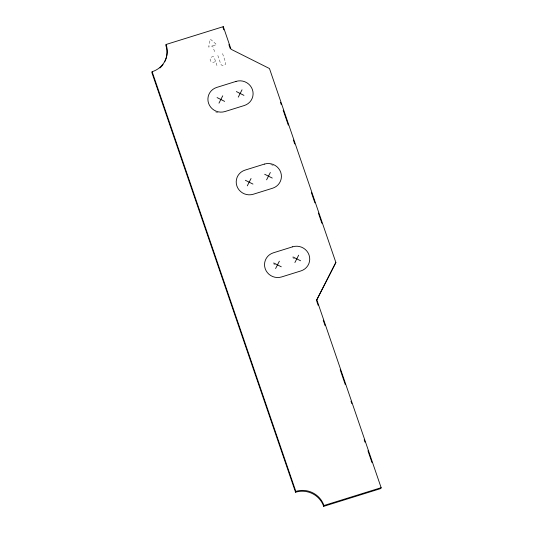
<?xml version="1.0" encoding="UTF-8"?>
<svg xmlns="http://www.w3.org/2000/svg" width="533" height="533" viewBox="0 0 533 533"><rect width="100%" height="100%" fill="white"/><g stroke="black" fill="none" stroke-linecap="round" stroke-linejoin="round"><path stroke-width="0.4" stroke-dasharray="2.67 2" d="M212.894 45.758L216.585 44.605L210.295 39.082L208.636 47.084L212.607 45.845L215.012 52.867M215.339 61.695L213.886 62.148A2.865 2.778 17.9 0 1 210.275 60.336A2.865 2.778 17.9 0 1 212.067 56.838L212.48 56.705A1.392 1.352 17.9 0 1 214.239 57.591L217.571 67.325M292.717 257.805L294.616 258.752M273.422 263.815L275.314 264.768M222.554 53.567L225.552 62.328A2.565 2.492 17.9 0 1 223.94 65.472A2.565 2.492 17.9 0 1 220.695 63.84L217.697 55.079M218.017 112.683A12.992 12.619 17.9 0 1 215.432 111.843M270.757 164.65A12.992 12.619 17.9 0 1 273.342 165.483"/><path stroke-width="0.8" d="M152.132 71.708L151.858 72.548L295.549 492.239A22.266 21.626 17.9 0 1 323.678 506.35L380.868 488.528L381.142 487.688L316.775 299.693L335.87 262.476L269.471 68.537L231.029 49.249L223.294 26.65L166.103 44.472A22.266 21.626 17.9 0 1 152.132 71.708L295.822 491.399L295.549 492.239M166.103 44.472L165.83 45.312A22.266 21.626 17.9 0 1 164.67 61.855M223.294 26.65L223.021 27.489L223.82 29.828M316.775 299.693L316.502 300.539L335.87 262.476M323.678 506.35L323.951 505.511L381.142 487.688M218.976 103.149L222.734 95.82M238.271 97.133L242.035 89.804M247.285 185.844L251.05 178.515M266.587 179.834L270.344 172.499M275.601 268.545L279.365 261.21M294.896 262.529L298.66 255.194M236.366 91.569L243.941 95.367M217.071 97.586L224.64 101.383M264.681 174.264L272.25 178.069M245.38 180.281L252.955 184.078M292.99 256.966L300.565 260.764M273.696 262.976L281.271 266.78M280.491 102.349L281.297 104.708M283.183 110.204L288.286 125.122M293.397 140.039L294.742 143.97M311.405 192.646L314.903 202.853M318.394 213.06L321.892 223.267M228.89 44.632L230.223 48.53M316.775 301.325L318.121 305.256M323.238 320.2L325.123 325.703M340.201 369.755L345.317 384.699M350.974 401.216L351.787 403.574M364.172 439.758L364.978 442.117M367.943 450.771L371.981 462.571M163.071 64.486A22.266 21.626 17.9 0 1 159.953 67.964M295.822 491.399A22.266 21.626 17.9 0 1 323.951 505.511M236.019 81.409L216.724 87.425A12.992 12.619 17.9 0 0 208.576 103.309A12.992 12.619 17.9 0 0 224.986 111.544L244.281 105.527A12.992 12.619 17.9 0 0 252.429 89.644A12.992 12.619 17.9 0 0 236.019 81.409M264.335 164.104L245.04 170.12A12.992 12.619 17.9 0 0 236.885 186.01A12.992 12.619 17.9 0 0 253.295 194.239L272.596 188.229A12.992 12.619 17.9 0 0 280.744 172.339A12.992 12.619 17.9 0 0 264.335 164.104M292.65 246.806L273.356 252.815A12.992 12.619 17.9 0 0 265.201 268.705A12.992 12.619 17.9 0 0 281.611 276.94L300.905 270.924A12.992 12.619 17.9 0 0 309.06 255.034A12.992 12.619 17.9 0 0 292.65 246.806"/></g></svg>
